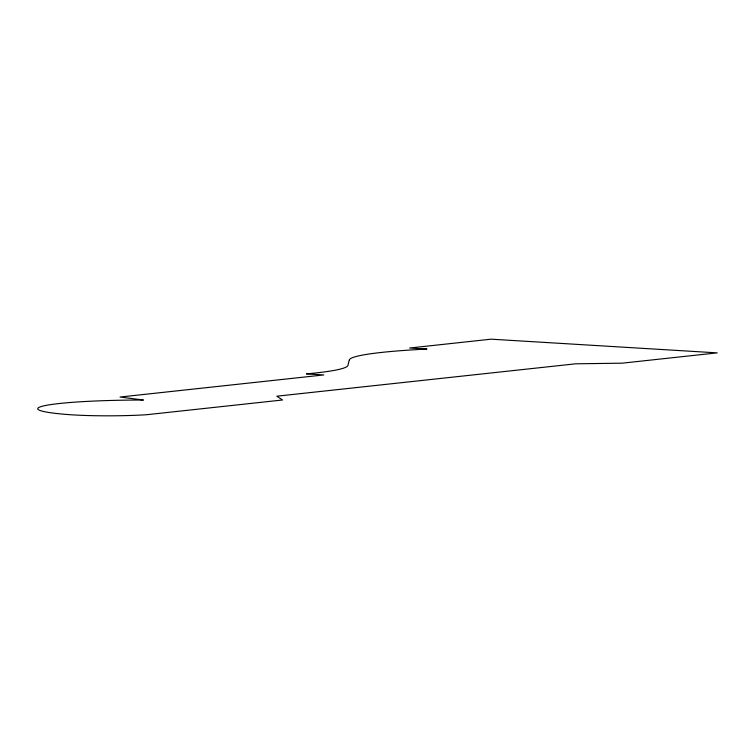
<?xml version="1.0" encoding="UTF-8"?>
<svg xmlns="http://www.w3.org/2000/svg" width="755" height="755" viewBox="0 0 755 755"><rect width="100%" height="100%" fill="white"/><g stroke="black" fill="none" stroke-linecap="round" stroke-linejoin="round"><path stroke-width="1.13" d="M349.31 359.975L347.942 365.382A154.246 12.637 -0.2 0 1 306.398 373.895L323.791 374.942L120.036 397.036L143.431 400.018A101.774 8.343 -0.2 0 0 46.31 405.341A101.774 8.343 -0.2 0 0 67.365 414.504A60.834 4.983 -0.2 0 0 146.725 414.712L282.559 399.99L276.84 396.196L575.688 363.806L622.158 363.174L717.25 352.868L491.09 339.174L409.587 348.017L426.981 349.065A152.765 12.514 -0.2 0 0 349.31 359.975"/></g></svg>
